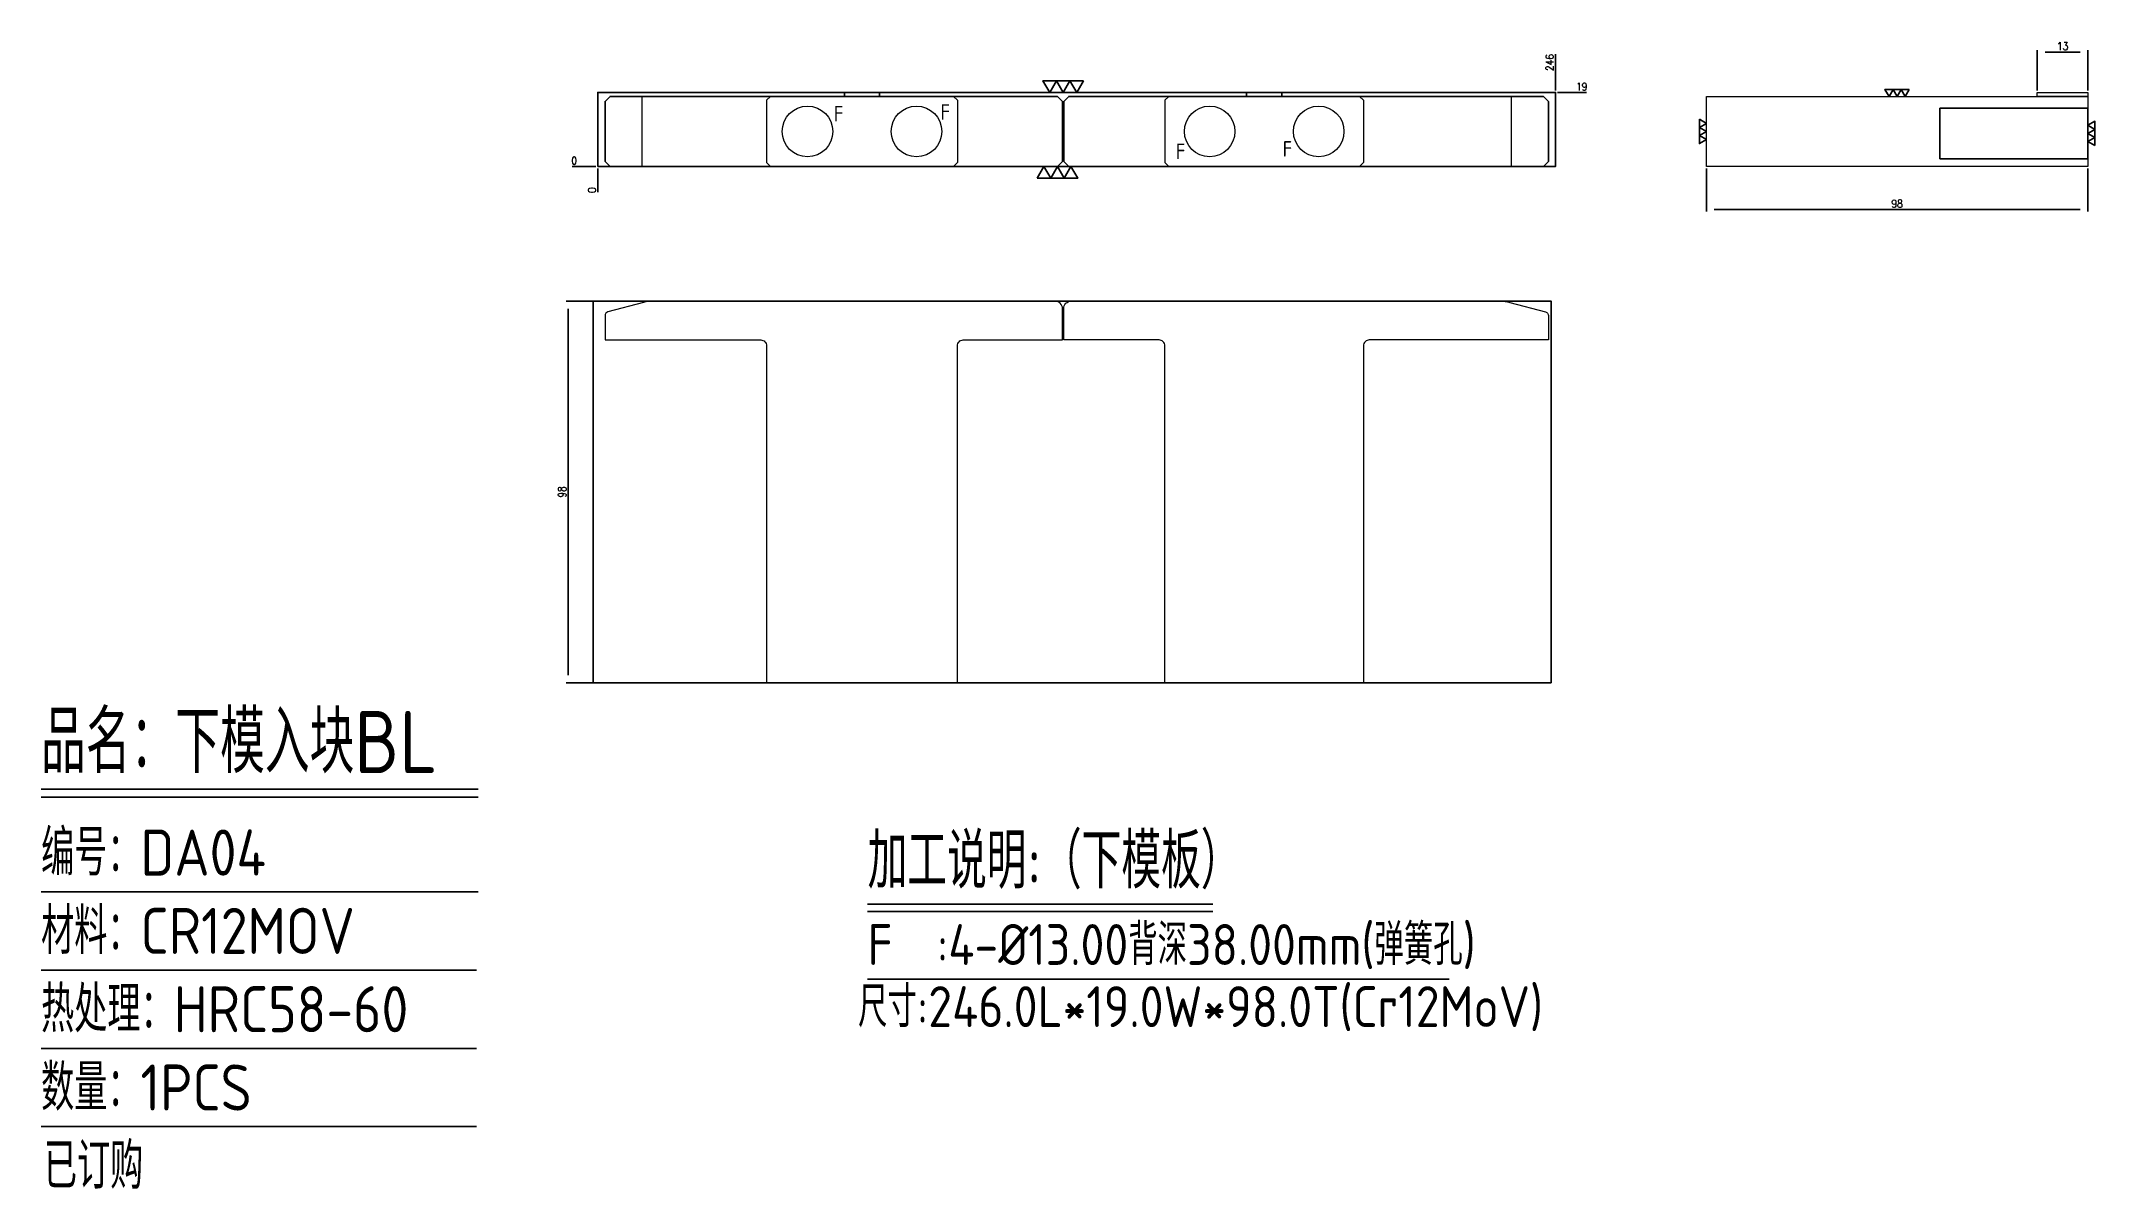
# Model space of a CAD drawing. Header units: millimetres. Extents: x 103296 to 103824, y -7953 to -7658.
import ezdxf
from ezdxf.enums import TextEntityAlignment as Align

# ---------------------------------------------------------------- set-up
doc = ezdxf.new("R2010")
doc.units = ezdxf.units.MM
doc.linetypes.add('HIDDEN', pattern=[0])
for name, color, linetype in [('DIE_P', 2, 'Continuous'), ('DIM', 4, 'Continuous'), ('PRESS', 3, 'Continuous'), ('TEXT', 4, 'Continuous')]:
    doc.layers.add(name, color=color, linetype=linetype)
doc.styles.add('gbenor', font='gbenor.shx', dxfattribs={"bigfont": 'gbcbig.shx'})
doc.styles.get("Standard").update_dxf_attribs({"font": 'txt.shx', "width": 0.85, "bigfont": 'ctxt.shx'})
doc.dimstyles.new('T-2-WX', dxfattribs={"dimtxt": 2, "dimasz": 2, "dimexe": 0.5, "dimexo": 0.5, "dimgap": 0.5, "dimtad": 1, "dimtxsty": 'Standard', "dimblk": 'OPEN30', "dimcen": 0, "dimazin": 3, "dimtfac": 1, "dimtmove": 0, "dimatfit": 3, "dimldrblk": 'OPEN30', "dimlwd": -1, "dimlwe": -1})

# ---------------------------------------------------------------- blocks, each defined once
blk = doc.blocks.new('*D7579')
at = {"layer": 'Defpoints', "color": 0}
for p in [(103453.61, -7724.98), (103431.65, -7822.98), (103482.66, -7822.98)]:
    blk.add_point(p, dxfattribs=at)
at = {"layer": 'DIM', "color": 0}
for p, q in [((103453.11, -7724.98), (103431.15, -7724.98)), ((103431.65, -7726.98), (103431.65, -7820.98)), ((103482.16, -7822.98), (103431.15, -7822.98))]:
    blk.add_line(p, q, dxfattribs=at)
at = {"layer": 'DIM', "color": 0, "insert": (103430.15, -7773.98), "char_height": 2, "attachment_point": 5, "rotation": 90}
blk.add_mtext('98', dxfattribs=at)
blk = doc.blocks.new('_Open30')
blk = doc.blocks.new('*D7580')
at = {"layer": 'Defpoints', "color": 0}
for p in [(103685.31, -7671.44), (103690.31, -7671.44), (103439.31, -7690.44)]:
    blk.add_point(p, dxfattribs=at)
at = {"layer": 'DIM', "color": 0}
blk.add_line((103685.81, -7671.44), (103693.24, -7671.44), dxfattribs=at)
at = {"layer": 'DIM', "color": 0, "insert": (103692.02, -7669.94), "char_height": 2, "attachment_point": 5}
blk.add_mtext('19', dxfattribs=at)
blk = doc.blocks.new('*D7581')
at = {"layer": 'Defpoints', "color": 0}
for p in [(103434.31, -7690.44), (103439.31, -7690.44), (103439.31, -7690.44)]:
    blk.add_point(p, dxfattribs=at)
at = {"layer": 'DIM', "color": 0}
blk.add_line((103438.81, -7690.44), (103432.68, -7690.44), dxfattribs=at)
at = {"layer": 'DIM', "color": 0, "insert": (103433.24, -7688.94), "char_height": 2, "attachment_point": 5}
blk.add_mtext('0', dxfattribs=at)
blk = doc.blocks.new('*D7582')
at = {"layer": 'Defpoints', "color": 0}
for p in [(103439.31, -7690.44), (103439.31, -7690.44), (103439.31, -7695.44)]:
    blk.add_point(p, dxfattribs=at)
at = {"layer": 'DIM', "color": 0}
blk.add_line((103439.31, -7690.94), (103439.31, -7697.07), dxfattribs=at)
at = {"layer": 'DIM', "color": 0, "insert": (103437.81, -7696.51), "char_height": 2, "attachment_point": 5, "rotation": 90}
blk.add_mtext('0', dxfattribs=at)
blk = doc.blocks.new('*D7583')
at = {"layer": 'Defpoints', "color": 0}
for p in [(103685.31, -7666.44), (103685.31, -7671.44), (103439.31, -7690.44)]:
    blk.add_point(p, dxfattribs=at)
at = {"layer": 'DIM', "color": 0}
blk.add_line((103685.31, -7670.94), (103685.31, -7661.57), dxfattribs=at)
at = {"layer": 'DIM', "color": 0, "insert": (103683.81, -7663.75), "char_height": 2, "attachment_point": 5, "rotation": 90}
blk.add_mtext('246', dxfattribs=at)
blk = doc.blocks.new('*D7584')
at = {"layer": 'Defpoints', "color": 0}
for p in [(103724.03, -7690.44), (103822.03, -7690.44), (103822.03, -7701.47)]:
    blk.add_point(p, dxfattribs=at)
at = {"layer": 'DIM', "color": 0}
for p, q in [((103724.03, -7690.94), (103724.03, -7701.97)), ((103822.03, -7690.94), (103822.03, -7701.97)), ((103726.03, -7701.47), (103820.03, -7701.47))]:
    blk.add_line(p, q, dxfattribs=at)
at = {"layer": 'DIM', "color": 0, "insert": (103773.03, -7699.97), "char_height": 2, "attachment_point": 5}
blk.add_mtext('98', dxfattribs=at)
blk = doc.blocks.new('*D7585')
at = {"layer": 'Defpoints', "color": 0}
for p in [(103822.03, -7661.06), (103809.03, -7671.44), (103822.03, -7671.44)]:
    blk.add_point(p, dxfattribs=at)
at = {"layer": 'DIM', "color": 0}
for p, q in [((103809.03, -7670.94), (103809.03, -7660.56)), ((103811.03, -7661.06), (103820.03, -7661.06)), ((103822.03, -7670.94), (103822.03, -7660.56))]:
    blk.add_line(p, q, dxfattribs=at)
at = {"layer": 'DIM', "color": 0, "insert": (103815.53, -7659.56), "char_height": 2, "attachment_point": 5}
blk.add_mtext('13', dxfattribs=at)

msp = doc.modelspace()

# ---------------------------------------------------------------- linework, layer by layer
at = {"layer": 'DIE_P', "linetype": 'Continuous', "lineweight": 15}
for p, q in [((103450.613, -7672.439), (103450.613, -7690.439)), ((103674.008, -7690.439), (103674.008, -7672.439)), ((103558.66, -7734.976), (103558.66, -7726.976)), ((103558.96, -7734.975), (103558.96, -7726.975)), ((103560.96, -7724.975), (103671.008, -7724.977)), ((103441.16, -7728.73), (103441.16, -7734.976)), ((103683.46, -7728.729), (103683.46, -7734.975)), ((103482.66, -7822.976), (103531.66, -7822.976)), ((103635.96, -7822.975), (103584.96, -7822.975))]:
    msp.add_line(p, q, dxfattribs=at)
at = {"layer": 'DIE_P', "linetype": 'Continuous'}
for p, q in [((103502.66, -7672.439), (103511.66, -7672.439)), ((103614.96, -7672.439), (103605.96, -7672.439))]:
    msp.add_line(p, q, dxfattribs=at)
at = {"layer": 'DIE_P', "color": 1, "linetype": 'Continuous'}
for points in [[(103511.66, -7672.439), (103557.368, -7672.439), (103558.66, -7673.732), (103558.66, -7689.147), (103557.368, -7690.439), (103442.453, -7690.439), (103441.16, -7689.147), (103441.16, -7673.732), (103442.453, -7672.439), (103502.66, -7672.439), (103502.66, -7671.439), (103511.66, -7671.439)], [(103605.96, -7672.439), (103560.253, -7672.439), (103558.96, -7673.732), (103558.96, -7689.147), (103560.253, -7690.439), (103682.168, -7690.439), (103683.46, -7689.147), (103683.46, -7673.732), (103682.168, -7672.439), (103614.96, -7672.439), (103614.96, -7671.439), (103605.96, -7671.439)]]:
    msp.add_lwpolyline(points, close=True, dxfattribs=at)
at = {"layer": 'DIE_P', "linetype": 'HIDDEN', "lineweight": 15, "ltscale": 0.5}
for points in [[(103487.054, -7672.439), (103483.66, -7672.439), (103482.66, -7673.439), (103482.66, -7689.439), (103483.66, -7690.439), (103487.054, -7690.439)], [(103527.267, -7672.439), (103530.66, -7672.439), (103531.66, -7673.439), (103531.66, -7689.439), (103530.66, -7690.439), (103527.267, -7690.439)], [(103589.354, -7672.439), (103585.96, -7672.439), (103584.96, -7673.439), (103584.96, -7689.439), (103585.96, -7690.439), (103589.354, -7690.439)], [(103631.567, -7672.439), (103634.96, -7672.439), (103635.96, -7673.439), (103635.96, -7689.439), (103634.96, -7690.439), (103631.567, -7690.439)]]:
    msp.add_lwpolyline(points, dxfattribs=at)
at = {"layer": 'DIE_P', "color": 2, "linetype": 'Continuous', "lineweight": 15}
for points in [[(103724.031, -7672.439), (103822.031, -7672.439), (103822.031, -7690.439), (103724.031, -7690.439)], [(103809.031, -7672.439), (103809.031, -7671.439), (103822.031, -7671.439), (103822.031, -7672.439)]]:
    msp.add_lwpolyline(points, close=True, dxfattribs=at)
at = {"layer": 'DIE_P', "color": 4}
for points in [[(103776.149, -7670.639), (103775.109, -7672.439), (103774.07, -7670.639), (103773.031, -7672.439), (103771.992, -7670.639), (103770.952, -7672.439), (103769.913, -7670.639), (103776.149, -7670.639)], [(103722.231, -7678.322), (103724.031, -7679.361), (103722.231, -7680.4), (103724.031, -7681.439), (103722.231, -7682.479), (103724.031, -7683.518), (103722.231, -7684.557), (103722.231, -7678.322)], [(103823.831, -7685.057), (103822.031, -7684.018), (103823.831, -7682.979), (103822.031, -7681.939), (103823.831, -7680.9), (103822.031, -7679.861), (103823.831, -7678.822), (103823.831, -7685.057)]]:
    msp.add_lwpolyline(points, close=True, dxfattribs=at)
at = {"layer": 'DIE_P', "linetype": 'HIDDEN'}
msp.add_lwpolyline([(103784.031, -7675.439), (103822.031, -7675.439), (103822.031, -7688.439), (103784.031, -7688.439)], close=True, dxfattribs=at)
at = {"layer": 'DIE_P', "color": 1, "linetype": 'Continuous', "lineweight": 15}
for points in [[(103453.613, -7724.979, 0.0655435), (103451.025, -7725.319), (103441.902, -7727.764, 0.3394543), (103441.16, -7728.73)], [(103558.66, -7726.976, 0.4142136), (103556.66, -7724.976)], [(103558.96, -7726.975, -0.4142136), (103560.96, -7724.975)], [(103671.008, -7724.977, -0.0655435), (103673.596, -7725.318), (103682.719, -7727.763, -0.3394543), (103683.46, -7728.729)], [(103441.16, -7734.976), (103481.16, -7734.976, -0.4142136), (103482.66, -7736.476), (103482.66, -7822.976)], [(103531.66, -7822.976), (103531.66, -7736.476, -0.4142136), (103533.16, -7734.976), (103558.66, -7734.976)], [(103584.96, -7822.975), (103584.96, -7736.475, 0.4142136), (103583.46, -7734.975), (103558.96, -7734.975)], [(103683.46, -7734.975), (103637.46, -7734.975, 0.4142136), (103635.96, -7736.475), (103635.96, -7822.975)]]:
    msp.add_lwpolyline(points, format="xyb", dxfattribs=at)
at = {"layer": 'DIE_P', "linetype": 'Continuous', "lineweight": 15}
msp.add_lwpolyline([(103556.66, -7724.976), (103453.613, -7724.979)], dxfattribs=at)
at = {"layer": 'DIE_P', "linetype": 'HIDDEN', "lineweight": 15, "ltscale": 0.5}
for centre in [(103493.16, -7681.439), (103521.16, -7681.439), (103596.46, -7681.439), (103624.46, -7681.439)]:
    msp.add_circle(centre, 6.5, dxfattribs=at)
at = {"layer": 'DIM', "color": 4, "linetype": 'Continuous', "lineweight": 25}
for p, q in [((103296.313, -7850.294), (103408.596, -7850.294)), ((103296.313, -7852.364), (103408.596, -7852.364)), ((103296.313, -7876.605), (103408.596, -7876.605)), ((103296.313, -7896.707), (103408.108, -7896.707)), ((103296.313, -7916.81), (103408.108, -7916.81)), ((103296.313, -7936.912), (103408.108, -7936.912))]:
    msp.add_line(p, q, dxfattribs=at)
at = {"layer": 'PRESS', "color": 4}
for points in [[(103564.041, -7668.439), (103562.309, -7671.439), (103560.577, -7668.439), (103558.845, -7671.439), (103557.113, -7668.439), (103555.381, -7671.439), (103553.649, -7668.439), (103564.041, -7668.439)], [(103552.171, -7693.439), (103553.903, -7690.439), (103555.635, -7693.439), (103557.368, -7690.439), (103559.1, -7693.439), (103560.832, -7690.439), (103562.564, -7693.439), (103552.171, -7693.439)]]:
    msp.add_lwpolyline(points, close=True, dxfattribs=at)
at = {"layer": 'PRESS', "color": 8, "linetype": 'HIDDEN'}
for points in [[(103439.31, -7690.439), (103439.31, -7671.439), (103685.31, -7671.439), (103685.31, -7690.439)], [(103438.135, -7724.976), (103684.135, -7724.976), (103684.135, -7822.976), (103438.135, -7822.976)]]:
    msp.add_lwpolyline(points, close=True, dxfattribs=at)
at = {"layer": 'TEXT', "color": 3}
for p, q in [((103508.605, -7879.822), (103597.31, -7879.822)), ((103508.605, -7881.66), (103597.31, -7881.66)), ((103508.605, -7899.09), (103657.944, -7899.09))]:
    msp.add_line(p, q, dxfattribs=at)

# ---------------------------------------------------------------- texts
at = {"layer": 'DIM', "color": 3, "linetype": 'Continuous', "lineweight": 25, "style": 'gbenor'}
for s, height, p in [('品名：下模入块BL', 15.9637, (103296.313, -7846.155)), ('编号：DA04', 11.825, (103296.313, -7872.466)), ('材料：CR12MOV', 11.825, (103296.313, -7892.568)), ('热处理：HRC58-60', 11.82498, (103296.313, -7912.671)), ('数量：1PCS', 11.825, (103296.313, -7932.773)), ('已订购', 11.825, (103297.032, -7952.876))]:
    msp.add_text(s, height=height, dxfattribs=at).set_placement(p)
at = {"layer": 'TEXT', "color": 4, "style": 'gbenor'}
for p in [(103501.16, -7676.915), (103528.554, -7676.479), (103589, -7686.549), (103616.432, -7685.923)]:
    msp.add_text('F', height=4, dxfattribs=at).set_placement(p, align=Align.MIDDLE_CENTER)
for s, height, p in [('加工说明:（下模板）', 14.175, (103508.605, -7875.78)), ('F  :4-%%C13.00背深38.00mm(弹簧孔)', 10.5, (103508.605, -7895.415)), ('尺寸:246.0L*19.0W*98.0T(Cr12MoV)', 10.5, (103506.151, -7911.346))]:
    msp.add_text(s, height=height, dxfattribs=at).set_placement(p)

# ---------------------------------------------------------------- dimensions: what is measured, and where the dimension line sits
at = {"layer": 'DIM', "color": 4}
dim = msp.add_linear_dim(base=(103822.031, -7661.062), p1=(103809.031, -7671.439), p2=(103822.031, -7671.439), dimstyle='T-2-WX', dxfattribs=at)
dim.commit()
dim.dimension.update_dxf_attribs({"geometry": '*D7585', "text_midpoint": (103815.531, -7659.562)})
for feature_location, offset, dtype, origin, picture, middle in [((103685.31, -7671.439), (0, 5), 1, (103439.31, -7690.439), '*D7583', (103683.81, -7663.754)), ((103685.31, -7671.439), (5, 0), 0, (103439.31, -7690.439), '*D7580', (103692.025, -7669.939)), ((103439.310428926, -7690.439393927), (-5, 0), 0, (103439.310428926, -7690.439393927), '*D7581', (103433.243762259, -7688.939393927)), ((103439.310428926, -7690.439393927), (0, -5), 1, (103439.310428926, -7690.439393927), '*D7582', (103437.810428926, -7696.506060593))]:
    dim = msp.add_ordinate_dim(feature_location=feature_location, offset=offset, dtype=dtype, origin=origin, dimstyle='T-2-WX', dxfattribs=at)
    dim.commit()
    dim.dimension.update_dxf_attribs({"geometry": picture, "text_midpoint": middle})
dim = msp.add_linear_dim(base=(103822.031, -7701.47), p1=(103724.031, -7690.439), p2=(103822.031, -7690.439), dimstyle='T-2-WX', dxfattribs=at)
dim.commit()
dim.dimension.update_dxf_attribs({"geometry": '*D7584', "text_midpoint": (103773.031, -7701.47), "dimtype": 160})
dim = msp.add_linear_dim(base=(103431.652, -7822.976), p1=(103453.613, -7724.979), p2=(103482.66, -7822.976), angle=90, dimstyle='T-2-WX', dxfattribs=at)
dim.commit()
dim.dimension.update_dxf_attribs({"geometry": '*D7579', "text_midpoint": (103431.652, -7773.977), "dimtype": 160})

doc.saveas('drawing.dxf')
